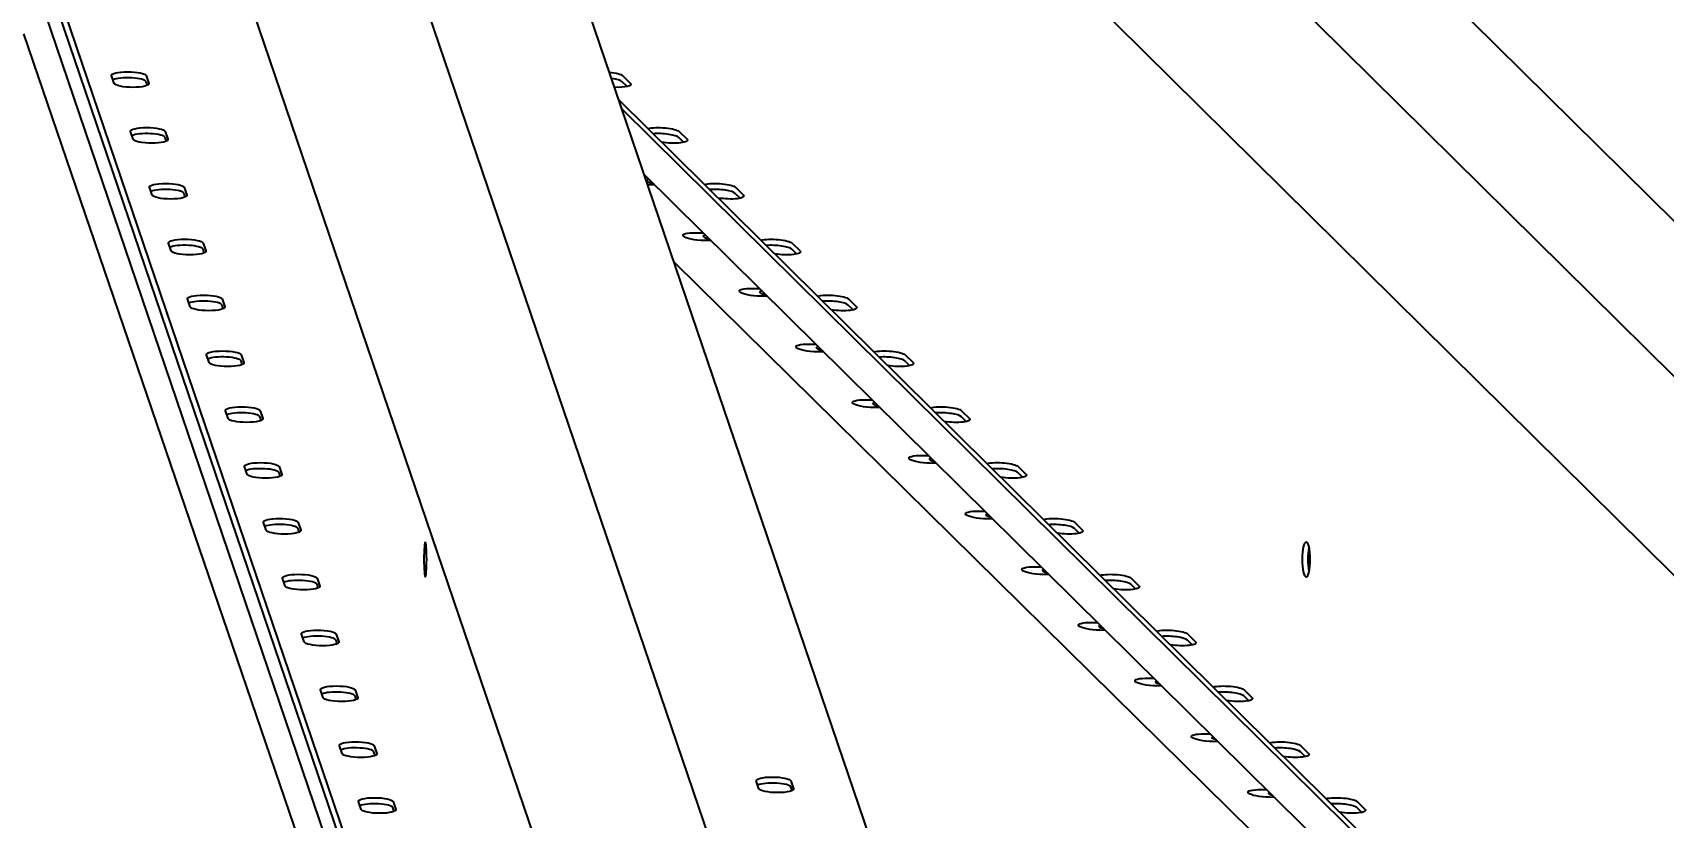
# Model space of a CAD drawing. Header units: millimetres. Extents: x -272986 to 200319, y -34579 to 49604.
# Drawn here: x 7857 to 8513, y 14865 to 15182 of the extents above; entities that cross this region are included whole.
import ezdxf
from ezdxf import colors
from ezdxf.entities.mleader import LeaderData, LeaderLine
from ezdxf.math import Vec2, Vec3

# ---------------------------------------------------------------- set-up
doc = ezdxf.new("R2010")
doc.units = ezdxf.units.MM
doc.layers.get('Defpoints').update_dxf_attribs({"color": 9})
for name, color, linetype in [('X 3001 D', 5, 'Continuous'), ('X 4001 T', 7, 'Continuous'), ('X 5001 H', 8, 'Continuous')]:
    doc.layers.add(name, color=color, linetype=linetype)
doc.styles.add('BIT STD. 2.5', font='isocpeur.ttf', dxfattribs={"height": 2.5})
doc.styles.add('BIT STD. 3.0', font='isocpeur.ttf', dxfattribs={"height": 2.5})
doc.dimstyles.new('BIT STD. 3.0', dxfattribs={"dimtxt": 3, "dimasz": 3, "dimexe": 1, "dimexo": 0.75, "dimgap": 1, "dimtad": 1, "dimdec": 0, "dimdsep": 46, "dimtxsty": 'BIT STD. 3.0', "dimcen": 0, "dimadec": 0, "dimazin": 0, "dimtfac": 1, "dimtdec": 0, "dimtmove": 0, "dimatfit": 3, "dimfxl": 1, "dimtfill": 1, "dimlwd": -1, "dimlwe": -1, "dimarcsym": 0})

# ---------------------------------------------------------------- blocks, each defined once
blk = doc.blocks.new('A$C79477E6E')
at = {"extrusion": (0, 1, 0)}
for p, q in [((306.8524271010428, 1805.919100458366), (1853.595212368677, 276.2519309200525)), ((1916.799257194547, 276.2519309200343), (370.0564719268914, 1805.91910045835)), ((129.567367486783, 1803.972847633262), (649.4150879604167, 274.3056780949501)), ((714.2147146530879, 274.30567809493), (194.3669941794324, 1803.972847633246)), ((64.75349640204877, 1787.748446359687), (584.6012168756752, 258.0812768213946)), ((244.2066694017412, 1787.748446359687), (1790.949454669353, 258.0812768213946)), ((60.78236873302376, 1568.515181782979), (548.7521939133403, 132.6496544250713)), ((63.2746620673388, 1568.515181782999), (550.4304471578398, 135.0449912728673)), ((60.76812434100066, 1552.290780509229), (545.0297622157013, 127.3367030942663)), ((54.74418156016691, 1536.190026239838), (178.4030216362189, 1173.497994838452)), ((91.26776147591954, 1516.146390117266), (90.19748675729716, 1519.295704878081)), ((104.6116711378672, 1515.384203213745), (104.1102057887947, 1516.859779716118)), ((104.1543294295589, 1519.295704878083), (105.2246041481849, 1516.146390117263)), ((297.7823173952893, 1514.90946949196), (295.8102359331788, 1516.859779716118)), ((295.941520385004, 1519.295704878083), (299.125990825265, 1516.146390117263)), ((294.4142779371068, 1509.580779844307), (1727.061085236201, 92.74999999999272)), ((295.6448912293163, 1505.959664126465), (1724.630160435205, 92.74999999999272)), ((98.91258089464463, 1493.651284682866), (97.84230617602225, 1496.800599443679)), ((111.7991488482912, 1496.800599443699), (112.8694235669136, 1493.651284682881)), ((318.6877378154131, 1496.800599443699), (321.8722082556742, 1493.651284682883)), ((112.2564905566032, 1492.889097779351), (111.7550252075271, 1494.364674281729)), ((320.5285348257057, 1492.414364057566), (318.5564533635879, 1494.364674281729)), ((304.6635282589741, 1479.422060064902), (1706.814955150716, 92.74999999999454)), ((305.0085247406168, 1478.406897795658), (305.7024460491411, 1478.394611641927)), ((106.5574003133697, 1471.156179248466), (105.4871255947473, 1474.305494009279)), ((119.9013099753283, 1470.393992344951), (119.3998446262522, 1471.869568847329)), ((119.4439682670163, 1474.305494009299), (120.5142429856387, 1471.156179248481)), ((308.8774154233979, 1475.254693057952), (306.0628461448796, 1475.304526130407)), ((343.2747522561076, 1469.919258623164), (341.3026707939898, 1471.869568847329)), ((341.433955245815, 1474.305494009301), (344.6184256860761, 1471.156179248483)), ((114.2022197320948, 1448.661073814066), (113.1319450134724, 1451.810388574881)), ((127.0887876857414, 1451.810388574899), (128.1590624043638, 1448.661073814083)), ((325.5845581322828, 1456.016130312111), (328.3807987223954, 1455.966621756403)), ((331.5557680966558, 1452.826703172428), (328.7696868619132, 1452.876031852697)), ((364.1801726762169, 1451.810388574899), (367.3646431164743, 1448.661073814083)), ((127.5461293940534, 1447.898886910551), (127.0446640449736, 1449.374463412929)), ((366.0209696865095, 1447.424153188766), (364.0488882243881, 1449.374463412931)), ((316.6577276843709, 1444.128776352487), (591.0901615375769, 1173.57617521577)), ((348.3354776296219, 1433.586855602005), (351.0591513956533, 1433.538631870879)), ((121.8470391508235, 1426.165968379662), (120.7767644322012, 1429.315283140477)), ((135.1909488127822, 1425.403781476145), (134.6894834636987, 1426.879357978529)), ((134.7336071044665, 1429.3152831405), (135.8038818230889, 1426.165968379682)), ((354.2341207699101, 1430.398713286904), (351.5206063592523, 1430.446757142588)), ((388.7671871169114, 1424.92904775436), (386.7951056547863, 1426.879357978529)), ((386.9263901066151, 1429.3152831405), (390.1108605468762, 1426.165968379682)), ((129.4918585695523, 1403.670862945279), (128.4215838509299, 1406.820177706091)), ((142.3784265231952, 1406.820177706097), (143.4487012418213, 1403.670862945279)), ((371.0863971269609, 1411.157580891897), (373.7375040689076, 1411.110641985355)), ((376.9124734431643, 1407.97072340138), (374.2715258565913, 1408.01748243248)), ((409.6726075370207, 1406.820177706097), (412.8570779772817, 1403.670862945279)), ((142.8357682315036, 1402.908676041758), (142.3343028824274, 1404.384252544127)), ((411.513404547306, 1402.433942319973), (409.5413230851955, 1404.384252544127)), ((393.8373166242964, 1388.728306181789), (396.4158567421618, 1388.682652099831)), ((399.5908261164186, 1385.542733515857), (397.0224453539304, 1385.588207722372)), ((137.1366779882846, 1381.175757510891), (136.0664032696623, 1384.325072271708)), ((150.480587650236, 1380.41357060737), (149.9791223011598, 1381.889147109741)), ((150.023245941924, 1384.325072271711), (151.09352066055, 1381.175757510893)), ((434.2596219777151, 1379.938836885585), (432.2875405156046, 1381.889147109741)), ((432.4188249674298, 1384.325072271711), (435.6032954076909, 1381.175757510893)), ((416.5882361216318, 1366.299031471681), (419.0942094154198, 1366.254662214305)), ((144.781497407017, 1358.680652076506), (143.7112226883946, 1361.82996683732)), ((158.1254070689647, 1357.918465172987), (157.6239417198922, 1359.394041675356)), ((157.6680653606563, 1361.829966837326), (158.7383400792787, 1358.680652076508)), ((422.2691787896729, 1363.114743630331), (419.7733648512622, 1363.158933012264)), ((457.0058394081207, 1357.443731451202), (455.0337579460102, 1359.394041675356)), ((455.165042397839, 1361.829966837326), (458.3495128381001, 1358.680652076508)), ((152.4263168257457, 1336.18554664212), (151.3560421071234, 1339.334861402933)), ((165.3128847793887, 1339.33486140294), (166.3831594980111, 1336.18554664212)), ((439.3391556189745, 1343.869756761573), (441.772562088674, 1343.826672328782)), ((444.9475314629271, 1340.686753744807), (442.5242843486049, 1340.729658302158)), ((477.9112598282445, 1339.33486140294), (481.0957302685056, 1336.185546642122)), ((165.7702264876971, 1335.423359738599), (165.2687611386209, 1336.898936240968)), ((479.7520568385262, 1334.948626016814), (477.7799753764157, 1336.898936240968)), ((462.0900751163135, 1321.440482051465), (464.4509147619283, 1321.398682443258)), ((160.071136244489, 1313.690441207715), (159.0008615258666, 1316.839755968529)), ((173.4150459064367, 1312.928254304194), (172.9135805573533, 1314.403830806583)), ((172.9577041981211, 1316.839755968544), (174.0279789167471, 1313.690441207722)), ((467.6258841361851, 1318.258763859283), (465.2752038459439, 1318.300383592048)), ((502.4982742689499, 1312.453520582412), (500.5261928068248, 1314.403830806583)), ((500.6574772586573, 1316.839755968545), (503.841947698922, 1313.690441207722)), ((167.7159556632214, 1291.195335773324), (166.645680944599, 1294.344650534142)), ((180.602523616868, 1294.34465053414), (181.6727983354904, 1291.19533577332)), ((484.8409946136526, 1299.011207341357), (487.1292674351826, 1298.970692557734)), ((490.3042368094393, 1295.830773973759), (488.026123343283, 1295.871108881942)), ((523.4036946890737, 1294.344650534142), (526.5881651293348, 1291.19533577332)), ((181.0598653251764, 1290.433148869799), (180.5583999760966, 1291.908725372175)), ((525.2444916993591, 1289.958415148014), (523.2724102372449, 1291.908725372175)), ((507.5919141109916, 1276.581932631248), (509.8076201084368, 1276.54270267221)), ((175.360775081961, 1268.700230338925), (174.2905003633387, 1271.849545099742)), ((188.7046847439087, 1267.938043435403), (188.2032193948289, 1269.413619937784)), ((188.2473430355967, 1271.849545099754), (189.3176177542227, 1268.700230338933)), ((512.9825894826936, 1273.402784088235), (510.777042840622, 1273.441834171832)), ((547.9907091297755, 1267.463309713619), (546.0186276676577, 1269.413619937784)), ((546.1499121194829, 1271.849545099754), (549.3343825597476, 1268.700230338933)), ((530.342833608327, 1254.15265792114), (532.4859727816911, 1254.114712786686)), ((183.0055945007043, 1246.205124904527), (181.9353197820783, 1249.354439665343)), ((195.8921624543327, 1249.354439665358), (196.9624371729587, 1246.205124904538)), ((535.6609421559515, 1250.974794202712), (533.5279623379611, 1251.012559461726)), ((568.8961295498957, 1249.35443966536), (572.0805999901604, 1246.205124904538)), ((196.3495041626484, 1245.442938001002), (195.8480388135686, 1246.918514503388)), ((570.7369265601919, 1244.968204279221), (568.7648450980669, 1246.91851450339)), ((350.8055367676061, 1232.036001698014), (349.7352620489837, 1235.185316458826)), ((363.6921047212491, 1235.185316458826), (364.7623794398642, 1232.036001698014)), ((364.1494464295938, 1231.273814794384), (363.6479810804849, 1232.749391296862)), ((553.0937531056734, 1231.723383211032), (555.164325454949, 1231.68672290116)), ((558.3392948292058, 1228.546804317188), (556.2788818353038, 1228.583284751616)), ((190.650413919433, 1223.71001947014), (189.5801392008107, 1226.859334230952)), ((203.994323581388, 1222.947832566619), (203.4928582323082, 1224.423409068992)), ((203.536981873076, 1226.859334230961), (204.607256591702, 1223.710019470143)), ((593.4831439906011, 1222.473098844834), (591.511062528487, 1224.423409068992)), ((591.6423469803158, 1226.859334230961), (594.8268174205732, 1223.710019470143))]:
    blk.add_line(p, q, dxfattribs=at)
at = {"extrusion": (0, 0, -1)}
for centre, major_axis, ratio, start_param, end_param in [((97.175908093428, 1519.295704878083), (-6.998851909861664, 0.1267751703849354), 0.2242576053169429, -0.08059691486028608, 3.060995738729507), ((289.1349309422221, 1519.295704878083), (6.989855704464203, -0.3767190342479683), 0.2187356388057197, -1.367076652300432, -0.2415817389155752), ((98.24618281205039, 1516.146390117266), (6.998851909861894, -0.1267751703849397), 0.2242576053169429, -0.08059691486028786, 3.060995738729505), ((292.3194013824796, 1516.146390117266), (6.989855704464325, -0.3767190342479748), 0.2187356388057197, -0.241581738915702, 1.503092769780753), ((104.8207275121567, 1496.800599443692), (-6.998851909861664, 0.1267751703849354), 0.2242576053169429, -0.08059691486028608, 3.060995738729507), ((311.8811483726276, 1496.800599443693), (6.98985570446473, -0.3767190342481554), 0.2187356388057197, -2.543348018075847, -0.2415817389171022), ((105.8910022307755, 1493.651284682866), (6.998851909861894, -0.1267751703849397), 0.2242576053169429, -0.08059691486028786, 3.060995738729505), ((312.7620111198012, 1476.737778946032), (-6.995439247254001, 0.252645478845347), 0.2221815335800113, -0.9186295617371751, 0.4446935550322897), ((112.4655469308818, 1474.305494009293), (-6.998851909861894, 0.1267751703849395), 0.2242576053169429, -0.0805969148602852, 3.060995738729508), ((113.5358216495006, 1471.156179248466), (6.998851909861894, -0.1267751703849395), 0.2242576053169429, -0.08059691486028608, 3.060995738729507), ((334.6273658030295, 1474.305494009293), (6.989855704464659, -0.376719034248151), 0.2187356388057196, -2.543348018072192, -0.2415817389171893), ((120.1103663496069, 1451.810388574893), (-6.998851909861664, 0.1267751703849355), 0.2242576053169429, -0.08059691486028786, 3.060995738729505), ((327.1771224970944, 1454.446081082406), (-6.982253733319343, 0.4981293040192947), 0.213941166081191, -1.816143780550169, 1.325448873039624), ((335.5106114533664, 1454.308504235923), (-6.995439247253818, 0.2526454788453403), 0.2221815335800114, -0.9026904666714408, 0.4287544599665067), ((357.3735832334314, 1451.810388574893), (6.989855704464738, -0.3767190342481562), 0.2187356388057197, -2.543348018068563, -0.2415817389170822), ((121.1806410682257, 1448.661073814066), (6.998851909861894, -0.1267751703849395), 0.2242576053169429, -0.08059691486028608, 3.060995738729507), ((349.9280419944334, 1432.016806372298), (-6.982253733319343, 0.4981293040192947), 0.213941166081191, -1.816143780550169, 1.325448873039624), ((358.2592117869353, 1431.879229525815), (-6.995439247254031, 0.2526454788453478), 0.2221815335800114, -0.8864210554972525, 0.4124850487923943), ((127.755185768332, 1429.315283140493), (-6.998851909861664, 0.1267751703849355), 0.2242576053169429, -0.08059691486028786, 3.060995738729505), ((128.8254604869544, 1426.165968379662), (6.998851909862119, -0.1267751703849437), 0.224257605316943, -0.08059691486028608, 3.060995738729507), ((380.1198006638333, 1429.315283140493), (6.989855704464141, -0.3767190342481237), 0.2187356388057197, -2.543348018065152, -0.2415817389171075), ((383.3042711040871, 1426.165968379664), (6.989855704464556, -0.376719034247987), 0.2187356388057197, -0.2415817389155563, 2.060184540231499), ((135.4000051870644, 1406.820177706091), (-6.998851909861894, 0.1267751703849395), 0.2242576053169429, -0.0805969148602852, 3.060995738729508), ((372.6789614917725, 1409.58753166219), (-6.982253733319343, 0.4981293040192947), 0.213941166081191, -1.816143780550169, 1.325448873039624), ((381.0078121205042, 1409.449954815709), (-6.995439247253703, 0.2526454788453364), 0.2221815335800114, -0.8697953025192415, 0.3958592958142566), ((402.8660180942388, 1406.820177706091), (6.989855704464843, -0.3767190342481616), 0.2187356388057196, -2.543348018062037, -0.2415817389172226), ((136.4702799056868, 1403.670862945279), (6.998851909862119, -0.1267751703849437), 0.224257605316943, -0.08059691486028608, 3.060995738729507), ((143.0448246057967, 1384.325072271704), (-6.998851909861894, 0.1267751703849395), 0.2242576053169429, -0.0805969148602852, 3.060995738729508), ((395.4298809891152, 1387.158256952082), (-6.982253733321373, 0.4981293040194398), 0.213941166081191, -1.816143780549334, 1.325448873040459), ((403.7564124540768, 1387.020680105599), (-6.995439247253995, 0.2526454788453469), 0.2221815335800113, -0.8527837898950175, 0.3788477831902215), ((144.1150993244155, 1381.175757510891), (6.998851909862119, -0.1267751703849437), 0.224257605316943, -0.08059691486028608, 3.060995738729507), ((428.7967059649054, 1381.175757510891), (6.989855704464556, -0.376719034247987), 0.2187356388057197, -0.2415817389157011, 2.060184540232037), ((150.6896440245255, 1361.829966837318), (-6.998851909861894, 0.1267751703849395), 0.2242576053169429, -0.0805969148602852, 3.060995738729508), ((426.5050127876384, 1364.591405395493), (-6.995439247253861, 0.2526454788453417), 0.2221815335800114, -0.8353530529784088, 0.3614170462736412), ((448.3584529550535, 1361.82996683732), (6.989855704464525, -0.3767190342481447), 0.2187356388057196, -2.543348018062851, -0.2415817389171462), ((151.7599187431479, 1358.680652076506), (6.998851909862119, -0.1267751703849437), 0.224257605316943, -0.08059691486028608, 3.060995738729507), ((451.5429233953073, 1358.680652076508), (6.989855704464556, -0.376719034247987), 0.2187356388057197, -0.2415817389157011, 2.060184540232337), ((158.3344634432542, 1339.334861402933), (-6.998851909861894, 0.1267751703849395), 0.2242576053169429, -0.0805969148602852, 3.060995738729508), ((449.2536131212073, 1342.162130685383), (-6.995439247253884, 0.2526454788453431), 0.2221815335800114, -0.8174647540037085, 0.3435287472987321), ((471.1046703854627, 1339.334861402933), (6.989855704464877, -0.3767190342481631), 0.2187356388057197, -2.543348018063158, -0.2415817389171702), ((159.4047381618766, 1336.18554664212), (6.998851909862119, -0.1267751703849437), 0.224257605316943, -0.08059691486028608, 3.060995738729507), ((216.5037330311425, 1324.430273130125), (3.344524933144917e-16, 7.000000000000066), 0.07845909572791107, -4.71238898038469, 1.570796326794897), ((571.106118116888, 1324.430273130127), (3.543126256888578e-16, 7.000000000000068), 0.2334453638559705, -4.71238898038469, 1.570796326794897), ((573.5370429178911, 1324.430273130127), (1.827427098533008e-13, 7.00000000000083), 0.2334453638560009, -2.302849654726904, -0.8387429988639632), ((472.0022134547726, 1319.732855975277), (-6.995439247253821, 0.2526454788453407), 0.2221815335800113, -0.7990746256985277, 0.3251386189937093), ((165.9792828619866, 1316.839755968547), (-6.998851909861894, 0.1267751703849395), 0.2242576053169429, -0.0805969148602852, 3.060995738729508), ((167.0495575806199, 1313.690441207717), (6.998851909861894, -0.1267751703849397), 0.224257605316943, -0.08059691486028786, 3.060995738729505), ((493.8508878158682, 1316.839755968547), (6.989855704464397, -0.3767190342481375), 0.2187356388057198, -2.543348018063538, -0.2415817389170747), ((497.0353582561329, 1313.690441207717), (6.989855704464325, -0.3767190342479746), 0.2187356388057197, -0.2415817389157002, 2.060184540231647), ((173.6241022807262, 1294.344650534144), (-6.998851909861435, 0.1267751703849314), 0.224257605316943, -0.08059691486028697, 3.060995738729506), ((494.7508137883451, 1297.303581265167), (-6.995439247253911, 0.2526454788453437), 0.2221815335800114, -0.7801311013557886, 0.3061950946509302), ((516.5971052462846, 1294.344650534144), (6.989855704464444, -0.3767190342481397), 0.2187356388057197, -2.54334801806263, -0.2415817389171324), ((174.6943769993559, 1291.19533577332), (6.998851909861436, -0.1267751703849313), 0.224257605316943, -0.08059691486028608, 3.060995738729507), ((181.2689216994659, 1271.849545099747), (-6.998851909861435, 0.1267751703849314), 0.224257605316943, -0.08059691486043175, 3.060995738729361), ((182.3391964180955, 1268.700230338925), (6.998851909861436, -0.1267751703849313), 0.224257605316943, -0.08059691486028608, 3.060995738729507), ((542.5277931169621, 1268.700230338925), (6.989855704464325, -0.3767190342479746), 0.2187356388057197, -0.2415817389157002, 2.060184540230865), ((188.9137411182019, 1249.354439665352), (-6.998851909861435, 0.1267751703849314), 0.224257605316943, -0.08059691486043175, 3.060995738729361), ((540.2480144554829, 1252.445031844951), (-6.995439247254062, 0.2526454788453493), 0.2221815335800113, -0.7403296519769151, 0.2663936452721489), ((189.9840158368352, 1246.205124904527), (6.998851909861664, -0.1267751703849354), 0.2242576053169429, -0.08059691486028608, 3.060995738729507), ((565.2740105473822, 1246.205124904527), (6.989855704464325, -0.3767190342479748), 0.2187356388057197, -0.241581738915702, 2.060184540231428), ((356.7136833851218, 1235.185316458908), (-6.998851909855309, 0.1267751703845909), 0.2242576053169452, -0.08059691486086429, 3.060995738728929), ((196.5585605369452, 1226.859334230954), (-6.998851909861435, 0.1267751703849314), 0.224257605316943, -0.08059691486043175, 3.060995738729361), ((357.7839581037442, 1232.036001697896), (6.998851909865539, -0.1267751703850086), 0.2242576053169426, -0.08059691486072307, 3.06099573872907), ((562.9966147890482, 1230.015757134845), (-6.995439247253931, 0.2526454788453444), 0.2221815335800113, -0.7193124839304739, 0.2453764772256257), ((584.8357575375303, 1226.859334230956), (6.989855704464361, -0.376719034248136), 0.2187356388057196, -2.543348018062415, -0.2415817389171253), ((197.6288352555675, 1223.71001947014), (6.998851909861664, -0.1267751703849354), 0.2242576053169429, -0.08059691486028608, 3.060995738729507), ((588.0202279777877, 1223.71001947014), (6.989855704464325, -0.3767190342479748), 0.2187356388057197, -0.241581738915702, 2.060184540231111)]:
    blk.add_ellipse(centre, major_axis=major_axis, ratio=ratio, start_param=start_param, end_param=end_param, dxfattribs=at)
for centre, major_axis, ratio, start_param, end_param in [((97.13178445266021, 1516.859779716118), (6.99885190986121, -0.1267751703849274), 0.2242576053169429, 0.08059691485999959, 2.716931261827469), ((289.0036464903933, 1516.859779716118), (6.989855704466371, -0.3767190342480849), 0.2187356388057197, 0.2415817389157026, 1.217829045450145), ((104.7766038713926, 1494.364674281729), (6.998851909861664, -0.1267751703849356), 0.224257605316943, 0.08059691486014374, 2.716931261829852), ((311.7498639208025, 1494.364674281731), (6.989855704464556, -0.3767190342479871), 0.2187356388057197, 0.241581738915559, 2.102878568828372), ((112.4214232901177, 1471.869568847329), (6.998851909861436, -0.1267751703849315), 0.224257605316943, 0.08059691486028792, 2.716931261830036), ((312.6740358748248, 1474.301853784182), (-6.995439246677321, 0.2526454788245198), 0.2221815335800114, -0.9129059018205412, -0.9004875723978252), ((334.4960813512043, 1471.869568847329), (6.989855704464783, -0.3767190342479994), 0.2187356388057197, 0.2415817389157022, 2.10287856882548), ((120.0662427088428, 1449.374463412931), (6.998851909861664, -0.1267751703849356), 0.224257605316943, 0.08059691486028783, 2.716931261829947), ((335.4226361218207, 1451.872579101817), (-6.995439105637239, 0.2526454737307527), 0.2221815335800114, -0.9019840872287759, -0.9004875723693121), ((357.2422987816026, 1449.374463412931), (6.989855704464556, -0.376719034247987), 0.2187356388057196, 0.241581738915701, 2.102878568822787), ((127.7110621275679, 1426.879357978531), (6.998851909861894, -0.1267751703849397), 0.224257605316943, 0.08059691486028771, 2.7169312618289), ((379.9885162120045, 1426.879357978531), (6.989855704464553, -0.3767190342479871), 0.2187356388057197, 0.2415817389157021, 2.102878568819929), ((135.3558815462966, 1404.384252544127), (6.998851909861894, -0.1267751703849397), 0.224257605316943, 0.0805969148602874, 2.716931261826844), ((402.73473364241, 1404.384252544127), (6.989855704464325, -0.376719034247975), 0.2187356388057197, 0.2415817389157048, 2.102878568817744), ((143.0007009650253, 1381.889147109741), (6.998851909861664, -0.1267751703849356), 0.224257605316943, 0.08059691486028783, 2.716931261827127), ((425.4809510728192, 1381.889147109741), (6.989855704464553, -0.3767190342479871), 0.2187356388057197, 0.2415817389157021, 2.102878568817956), ((150.6455203837577, 1359.394041675356), (6.998851909861664, -0.1267751703849356), 0.224257605316943, 0.08059691486028783, 2.716931261827127), ((448.2271685032247, 1359.394041675356), (6.989855704464783, -0.3767190342479994), 0.2187356388057197, 0.2415817389157015, 2.102878568818192), ((158.2903398024901, 1336.898936240968), (6.998851909861664, -0.1267751703849356), 0.224257605316943, 0.08059691486028783, 2.716931261827127), ((470.9733859336302, 1336.89893624097), (6.989855704464556, -0.376719034247987), 0.2187356388057196, 0.241581738915701, 2.102878568818574), ((573.5370429178511, 1324.430273130127), (2.753353101070389e-14, -6.99999999999931), 0.2334453638559748, -2.302849654742258, -0.8387429988500339), ((165.9351592212188, 1314.403830806583), (6.998851909861664, -0.1267751703849356), 0.224257605316943, 0.08059691486028751, 2.716931261825667), ((493.7196033640394, 1314.403830806585), (6.989855704464783, -0.3767190342479994), 0.2187356388057197, 0.2415817389157022, 2.102878568818697), ((173.5799786399621, 1291.908725372179), (6.998851909861664, -0.1267751703849356), 0.224257605316943, 0.08059691486028783, 2.716931261827547), ((516.4658207944558, 1291.908725372179), (6.989855704464325, -0.3767190342479749), 0.2187356388057197, 0.241581738915559, 2.102878568818043), ((181.2247980586981, 1269.413619937784), (6.998851909861436, -0.1267751703849315), 0.224257605316943, 0.08059691486028792, 2.716931261826168), ((539.2120382248722, 1269.413619937784), (6.9898557044641, -0.3767190342479627), 0.2187356388057197, 0.2415817389155585, 2.102878568817775), ((188.8696174774341, 1246.91851450339), (6.998851909861436, -0.1267751703849315), 0.224257605316943, 0.08059691486028792, 2.71693126182541), ((561.9582556552814, 1246.91851450339), (6.989855704464556, -0.376719034247987), 0.2187356388057196, 0.241581738915701, 2.102878568817597), ((356.6695597443577, 1232.749391296944), (6.998851909855309, -0.126775170384586), 0.2242576053169371, 0.08059691485869752, 2.716931261839743), ((196.5144368961774, 1224.423409068992), (6.998851909861436, -0.1267751703849315), 0.224257605316943, 0.08059691486028792, 2.716931261827578), ((584.7044730857051, 1224.423409068992), (6.989855704464553, -0.3767190342479872), 0.2187356388057197, 0.2415817389157048, 2.102878568817837)]:
    blk.add_ellipse(centre, major_axis=major_axis, ratio=ratio, start_param=start_param, end_param=end_param)
at = {"extrusion": (0, 0, -0.9999999999999999)}
for centre, major_axis, ratio, start_param, end_param in [((315.0656188128814, 1493.651284682866), (6.989855704464783, -0.3767190342479994), 0.2187356388057197, -0.2415817389157011, 2.060184540241876), ((337.8118362432797, 1471.156179248466), (6.989855704464783, -0.3767190342479992), 0.2187356388057196, -0.2415817389157011, 2.060184540238064), ((360.5580536736779, 1448.661073814068), (6.989855704465009, -0.3767190342480116), 0.2187356388057197, -0.2415817389155599, 2.060184540234369), ((406.0504885344963, 1403.670862945279), (6.989855704464783, -0.3767190342479992), 0.2187356388057197, -0.2415817389155563, 2.060184540231774), ((425.6122355246443, 1384.325072271704), (6.989855704464633, -0.3767190342481501), 0.2187356388057197, -2.543348018062495, -0.2415817389170658), ((418.180800486447, 1364.728982241973), (-6.982253733319346, 0.4981293040192951), 0.2139411660811909, -1.816143780550169, 1.325448873039624), ((440.931719983786, 1342.299707531865), (-6.982253733319346, 0.4981293040192951), 0.2139411660811909, -1.816143780550169, 1.325448873039624), ((474.2891408257165, 1336.18554664212), (6.989855704464783, -0.3767190342479992), 0.2187356388057197, -0.2415817389155563, 2.060184540232672), ((463.6826394811251, 1319.870432821757), (-6.982253733319346, 0.4981293040192951), 0.2139411660811909, -1.816143780550169, 1.325448873039624), ((486.4335589784641, 1297.441158111649), (-6.982253733319346, 0.4981293040192951), 0.2139411660811909, -1.816143780550169, 1.325448873039624), ((519.7815756865493, 1291.19533577332), (6.989855704464783, -0.3767190342479992), 0.2187356388057197, -0.2415817389155563, 2.060184540231175), ((509.1844784758032, 1275.011883401541), (-6.982253733319346, 0.4981293040192949), 0.213941166081191, -1.81614378055016, 1.325448873039633), ((517.499414121914, 1274.874306555061), (-6.995439247253652, 0.2526454788453344), 0.2221815335800113, -0.7605735096110671, 0.2866375029060206), ((531.9353979731422, 1252.582608691433), (-6.982253733319346, 0.4981293040192949), 0.213941166081191, -1.816143780550169, 1.325448873039624), ((562.0895401071139, 1249.354439665352), (6.98985570446435, -0.3767190342481344), 0.2187356388057197, -2.543348018061993, -0.2415817389170947), ((554.6863174704849, 1230.153333981325), (-6.982253733319346, 0.4981293040192949), 0.2139411660811909, -1.816143780550169, 1.325448873039624)]:
    blk.add_ellipse(centre, major_axis=major_axis, ratio=ratio, start_param=start_param, end_param=end_param, dxfattribs=at)
at = {"extrusion": (0, 0, -0.9999999999999998)}
blk.add_ellipse((539.3433226766974, 1271.849545099749), major_axis=(6.989855704464432, -0.376719034248139), ratio=0.2187356388057197, start_param=-2.543348018062216, end_param=-0.2415817389171098, dxfattribs=at)
blk = doc.blocks.new('*D706')
at = {"layer": 'Defpoints', "color": 0, "transparency": 16777216}
for p in [(15596.99999999999, 17732.44809638601), (-1.091393642127514e-10, 13630), (15596.99999999999, 13630)]:
    blk.add_point(p, dxfattribs=at)
at = {"layer": 'X 3001 D', "color": 0, "transparency": 16777216}
for p, q in [((-1.091366087574533e-10, 13675), (-1.088844877758586e-10, 17792.44809638601)), ((15596.99999999999, 13675), (15596.99999999999, 17792.44809638601)), ((179.9999999998911, 17732.44809638601), (15416.99999999999, 17732.44809638601))]:
    blk.add_line(p, q, dxfattribs=at)
for points in [[(179.9999999998911, 17762.44809638601), (179.9999999998911, 17702.44809638601), (-1.08888161716256e-10, 17732.44809638601)], [(15416.99999999999, 17762.44809638601), (15416.99999999999, 17702.44809638601), (15596.99999999999, 17732.44809638601)]]:
    blk.add_solid(points, dxfattribs=at)
at = {"layer": 'X 3001 D', "color": 0, "transparency": 16777216, "insert": (7798.499999999942, 17882.44809638601), "char_height": 150, "attachment_point": 5, "style": 'BIT STD. 3.0', "bg_fill": 3, "box_fill_scale": 1.1, "bg_fill_color": 256, "bg_fill_true_color": 13158600, "bg_fill_transparency": 0}
blk.add_mtext('INTERNAL TANK DIAMETER - %%C15597mm (20 PLATES ROUND)', dxfattribs=at)

msp = doc.modelspace()

# ---------------------------------------------------------------- block references
at = {"layer": 'X 5001 H', "color": 252}
msp.add_blockref('A$C79477E6E', (7798.499999999898, 13645), dxfattribs=at)

# ---------------------------------------------------------------- next in the draw order: dimensions: what is measured, and where the dimension line sits
at = {"layer": 'X 3001 D'}
dim = msp.add_linear_dim(base=(15596.99999999999, 17732.44809638601), p1=(-1.091393642127514e-10, 13630), p2=(15596.99999999999, 13630), text='INTERNAL TANK DIAMETER - %%C<>mm (20 PLATES ROUND)', dimstyle='BIT STD. 3.0', dxfattribs=at)
dim.commit()
dim.dimension.update_dxf_attribs({"geometry": '*D706', "text_midpoint": (7798.499999999942, 17882.44809638601)})

# ---------------------------------------------------------------- next in the draw order: leaders
at = {"layer": 'X 4001 T'}
ml = msp.add_multileader_mtext('Standard', dxfattribs=at)
ml.set_content('\\pxsm1.15;PERIMETER 2 TIER HANDRAILING TO THE FULL CIRCUMFERENCE OF THE ROOF.\\P(GALV.^I- REFER TO NOTES COLUMN)', color=256, style='BIT STD. 2.5')
ml.set_leader_properties(color=150)
ml.build(insert=Vec2(0, 0))
ml.multileader.update_dxf_attribs({"text_left_attachment_type": 2, "text_right_attachment_type": 2, "dogleg_length": 3, "arrow_head_size": 150, "scale": 60})
ctx = ml.context
ctx.base_point, ctx.scale, ctx.char_height, ctx.arrow_head_size, ctx.landing_gap_size, ctx.plane_origin = Vec3(9707.84575283472, 16572.62908057254), 60, 150, 150, 60, Vec3(14632.82418822104, 17242.74119747708)
ctx.left_attachment, ctx.right_attachment, ctx.text_align_type = 2, 2, 2
notes = []
notes.append((ctx, [(0, (1, 1, 0), (13667.84575283472, 16572.62908057254), (-1, 0), 180, [(0, [(14646.9754121014, 14800.39939443491)], 0, [])])]))
ctx.mtext.insert, ctx.mtext.width, ctx.mtext.defined_height, ctx.mtext.alignment, ctx.mtext.flow_direction = Vec3(13427.84575283472, 16967.62908057254), 3866.662103078794, 1362.970936081278, 3, 5
ctx.mtext.has_bg_fill, ctx.mtext.bg_color, ctx.mtext.bg_scale_factor, ctx.mtext.bg_transparency, ctx.mtext.use_window_bg_color = 1, -1073741824, 1.25, 0, 1
for ctx, leaders in notes:
    for number, flags, end, landing, length, lines in leaders:
        leader = LeaderData()
        leader.index, (leader.has_last_leader_line, leader.has_dogleg_vector, leader.attachment_direction) = number, flags
        leader.last_leader_point, leader.dogleg_vector, leader.dogleg_length = Vec3(end), Vec3(landing), length
        for number, points, colour, breaks in lines:
            line = LeaderLine()
            line.index, line.vertices, line.color, line.breaks = number, Vec3.list(points), colors.encode_raw_color(colour), breaks
            leader.lines.append(line)
        ctx.leaders.append(leader)

doc.saveas('drawing.dxf')
